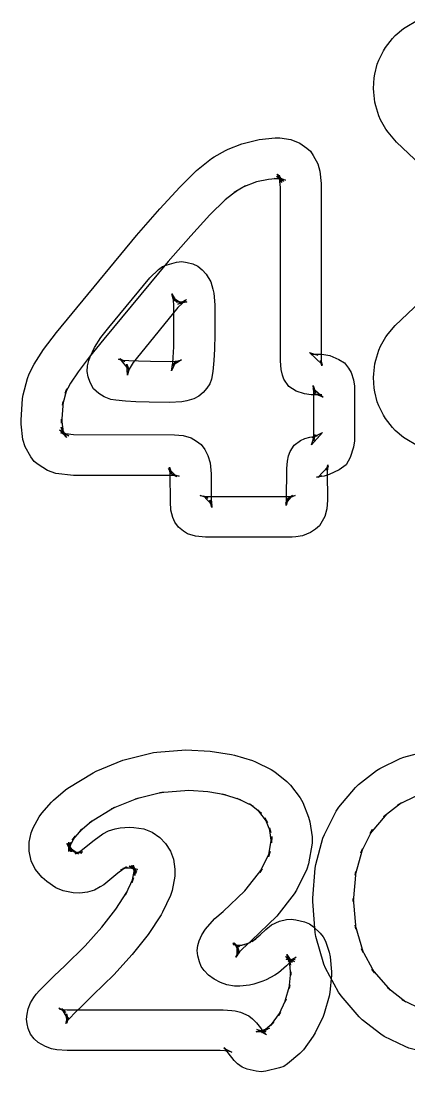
# Model space of a CAD drawing. Extents: x 96.4 to 183.2, y 20.7 to 100.5.
# Drawn here: x 96.4 to 125.6, y 20.7 to 100 of the extents above; entities that cross this region are included whole.
import ezdxf

# ---------------------------------------------------------------- set-up
doc = ezdxf.new("R2010")
doc.units = 0

msp = doc.modelspace()

# ---------------------------------------------------------------- linework, layer by layer
at = {"layer": 'TEXTO'}
for p, q in [((125.4522, 99.5645), (126.1505, 99.9688)), ((124.5825, 98.8663), (125.2195, 99.4053)), ((125.2195, 99.4053), (125.4522, 99.5645)), ((123.8597, 97.9843), (124.3742, 98.6458)), ((124.3742, 98.6458), (124.5825, 98.8663)), ((124.5825, 77.0123), (147.6492, 98.9643)), ((123.3452, 97.0288), (123.7005, 97.727)), ((123.7005, 97.727), (123.8597, 97.9843)), ((123.039, 95.963), (123.2227, 96.7103)), ((123.2227, 96.7103), (123.3452, 97.0288)), ((123.0022, 95.6813), (123.039, 95.963)), ((122.9532, 94.885), (123.0022, 95.6813)), ((122.9655, 94.6155), (122.9532, 94.885)), ((123.0512, 93.8438), (122.9655, 94.6155)), ((123.1125, 93.5743), (123.0512, 93.8438)), ((123.3452, 92.827), (123.1125, 93.5743)), ((123.48, 92.5208), (123.3452, 92.827)), ((123.872, 91.8225), (123.48, 92.5208)), ((114.317, 91.0263), (115.5297, 91.1488)), ((115.5297, 91.1488), (115.885, 91.1488)), ((115.885, 91.1488), (116.718, 91.0263)), ((124.0435, 91.5775), (123.872, 91.8225)), ((124.6927, 90.8303), (124.0435, 91.5775)), ((111.9895, 90.3035), (113.0185, 90.7078)), ((113.0185, 90.7078), (114.317, 91.0263)), ((116.718, 91.0263), (117.3917, 90.769)), ((117.3917, 90.769), (117.9307, 90.3893)), ((117.9307, 90.3893), (118.2002, 90.1443)), ((147.7595, 68.9028), (124.6927, 90.8303)), ((109.6007, 88.6865), (110.7277, 89.593)), ((110.7277, 89.593), (110.9237, 89.7155)), ((110.9237, 89.7155), (111.7812, 90.2055)), ((111.7812, 90.2055), (111.9895, 90.3035)), ((118.2002, 90.1443), (118.4085, 89.838)), ((118.4085, 89.838), (118.7392, 89.201)), ((118.7392, 89.201), (118.9107, 88.6498)), ((108.3267, 87.437), (109.6007, 88.6865)), ((115.0152, 88.025), (114.121, 87.829)), ((115.8115, 88.0863), (115.0152, 88.025)), ((116.3015, 87.976), (115.4562, 88.0863)), ((115.4562, 88.0863), (115.8115, 88.0863)), ((116.1667, 87.8658), (115.6277, 88.2333)), ((115.6277, 88.2333), (116.3015, 87.976)), ((116.0075, 87.7923), (115.6767, 88.417)), ((115.6767, 88.417), (116.1667, 87.8658)), ((115.836, 88.3435), (116.0075, 87.7923)), ((115.934, 87.4125), (115.836, 88.3435)), ((115.836, 88.3435), (115.836, 88.3435)), ((118.9107, 88.6498), (118.9965, 87.7188)), ((106.8322, 85.7955), (108.3267, 87.437)), ((113.3002, 87.535), (112.4427, 87.045)), ((114.121, 87.829), (113.092, 87.437)), ((113.092, 87.437), (113.3002, 87.535)), ((115.9217, 74.3295), (115.934, 87.4125)), ((118.9965, 87.7188), (119.0087, 74.3295)), ((118.9965, 87.7188), (118.9965, 87.7188)), ((111.7567, 86.4938), (110.6052, 85.3545)), ((112.6387, 87.1675), (111.7567, 86.4938)), ((112.4427, 87.045), (112.6387, 87.1675)), ((105.0805, 83.7865), (106.8322, 85.7955)), ((110.6052, 85.3545), (109.1597, 83.7743)), ((100.2172, 77.9188), (105.0805, 83.7865)), ((109.1597, 83.7743), (107.457, 81.8265)), ((107.457, 81.8265), (102.606, 75.971)), ((107.3835, 81.5815), (108.0817, 81.7775)), ((108.0817, 81.7775), (108.486, 81.8265)), ((108.486, 81.8265), (108.8902, 81.7653)), ((108.8902, 81.7653), (109.319, 81.655)), ((109.319, 81.655), (109.6987, 81.4835)), ((106.085, 80.6138), (106.7342, 81.2263)), ((106.7342, 81.2263), (107.0405, 81.4468)), ((107.0405, 81.4468), (107.3835, 81.5815)), ((109.6987, 81.4835), (110.0295, 81.214)), ((110.0295, 81.214), (110.3357, 80.8833)), ((110.3357, 80.8833), (110.6787, 80.2953)), ((102.9735, 76.853), (106.085, 80.6138)), ((110.6787, 80.2953), (110.838, 79.7563)), ((107.898, 78.8498), (107.7265, 79.3888)), ((107.7265, 79.3888), (108.0817, 78.7885)), ((110.838, 79.7563), (110.8992, 79.45)), ((110.8992, 79.45), (110.985, 78.5558)), ((108.0817, 78.7885), (107.7755, 79.1193)), ((107.7755, 79.1193), (108.486, 78.6783)), ((107.898, 78.5558), (107.8367, 79.156)), ((107.8367, 79.156), (107.898, 78.8498)), ((107.898, 77.6248), (107.898, 78.5558)), ((108.486, 78.6783), (108.0695, 78.8008)), ((108.0695, 78.8008), (108.878, 78.8008)), ((108.1797, 78.6048), (108.829, 78.9723)), ((108.829, 78.9723), (108.1797, 78.3598)), ((108.878, 78.8008), (108.1797, 78.6048)), ((110.985, 78.5558), (110.985, 77.6248)), ((99.0412, 76.4855), (100.2172, 77.9188)), ((108.1797, 78.3598), (105.3622, 74.893)), ((107.898, 76.3998), (107.898, 77.6248)), ((107.898, 77.6248), (107.898, 77.6248)), ((110.985, 77.6248), (110.9727, 76.3263)), ((124.0435, 76.3875), (124.5825, 77.0123)), ((98.0612, 75.187), (99.0412, 76.4855)), ((101.9077, 75.3463), (102.3855, 76.0935)), ((102.3855, 76.0935), (102.9735, 76.853)), ((107.8735, 75.3953), (107.898, 76.3998)), ((110.9727, 76.3263), (110.9482, 75.2238)), ((110.9727, 76.3263), (110.9727, 76.3263)), ((123.48, 75.4443), (123.872, 76.1425)), ((123.872, 76.1425), (124.0435, 76.3875)), ((102.606, 75.971), (101.4912, 74.6113)), ((101.577, 74.648), (101.9077, 75.3463)), ((107.8367, 74.5868), (107.8735, 75.3953)), ((123.3452, 75.138), (123.48, 75.4443)), ((97.363, 74.0968), (98.0612, 75.187)), ((101.4912, 74.6113), (100.6582, 73.521)), ((101.479, 74.3663), (101.577, 74.648)), ((104.4802, 73.6803), (103.8065, 74.5133)), ((103.8065, 74.5133), (104.1985, 74.2805)), ((105.3622, 74.893), (104.8232, 74.207)), ((107.8122, 74.158), (107.8367, 74.5868)), ((110.9482, 75.2238), (110.8992, 74.3663)), ((119.07, 74.0723), (118.1267, 74.9788)), ((118.1267, 74.9788), (118.7392, 74.7583)), ((118.7392, 74.7583), (118.237, 74.844)), ((118.237, 74.844), (119.0577, 74.844)), ((119.0577, 74.844), (119.6457, 74.7338)), ((119.6457, 74.7338), (120.3195, 74.452)), ((123.1125, 74.403), (123.3452, 75.138)), ((96.971, 73.3495), (97.363, 74.0968)), ((101.3442, 73.5455), (101.381, 73.962)), ((101.381, 73.962), (101.479, 74.3663)), ((104.1985, 74.2805), (103.7085, 74.4765)), ((103.7085, 74.4765), (104.076, 74.403)), ((104.076, 74.403), (104.4925, 74.3785)), ((104.3822, 73.2638), (104.3455, 74.0968)), ((104.3455, 74.0968), (104.4802, 73.6803)), ((104.4925, 74.3785), (105.2152, 74.3295)), ((104.8232, 74.207), (104.517, 73.7048)), ((105.2152, 74.3295), (106.1217, 74.305)), ((106.1217, 74.305), (107.6162, 74.2928)), ((107.6162, 74.2928), (108.3267, 74.3295)), ((108.0327, 74.2805), (107.702, 73.5945)), ((107.702, 73.5945), (107.8122, 74.158)), ((108.4615, 74.4275), (107.751, 73.962)), ((107.751, 73.962), (108.0327, 74.2805)), ((107.947, 74.256), (108.4615, 74.4275)), ((108.3267, 74.3295), (107.947, 74.256)), ((110.8992, 74.3663), (110.8257, 73.5333)), ((115.983, 73.6803), (115.9217, 74.3295)), ((119.0455, 73.962), (118.9475, 74.3785)), ((118.9475, 74.3785), (119.07, 74.0723)), ((119.0087, 74.3295), (119.0455, 73.962)), ((120.3195, 74.452), (120.7482, 74.1825)), ((120.7482, 74.1825), (121.0667, 73.7905)), ((121.0667, 73.7905), (121.2505, 73.4598)), ((122.9655, 73.3495), (123.0512, 74.1213)), ((123.0512, 74.1213), (123.1125, 74.403)), ((96.5177, 71.7815), (96.8485, 73.0188)), ((96.8485, 73.0188), (96.971, 73.3495)), ((100.6582, 73.521), (100.0947, 72.6513)), ((101.4177, 73.129), (101.3442, 73.5455)), ((101.5647, 72.7003), (101.4177, 73.129)), ((104.517, 73.7048), (104.3822, 73.374)), ((104.3822, 73.374), (104.4802, 73.6558)), ((104.4802, 73.6558), (104.3822, 73.2638)), ((110.7155, 72.9698), (110.593, 72.6023)), ((110.8257, 73.5333), (110.7155, 72.9698)), ((116.081, 73.2638), (115.983, 73.6803)), ((116.1912, 72.9698), (116.081, 73.2638)), ((116.5587, 72.4063), (116.1912, 72.9698)), ((121.2505, 73.4598), (121.4342, 72.9208)), ((121.4342, 72.9208), (121.5077, 72.4308)), ((122.9532, 73.08), (122.9655, 73.3495)), ((123.0022, 72.2838), (122.9532, 73.08)), ((99.8252, 72.2348), (99.4945, 70.9975)), ((100.0947, 72.6513), (99.6905, 71.904)), ((99.6905, 71.904), (99.8252, 72.2348)), ((101.822, 72.2225), (101.5647, 72.7003)), ((102.2385, 71.8673), (101.822, 72.2225)), ((110.3725, 72.2838), (110.0907, 71.953)), ((110.593, 72.6023), (110.3725, 72.2838)), ((117.1222, 72.0633), (116.5587, 72.4063)), ((118.4575, 71.9898), (118.3962, 72.4798)), ((118.3962, 72.4798), (118.58, 71.9408)), ((118.58, 71.9408), (118.3962, 72.2593)), ((118.3962, 72.2593), (119.1435, 71.61)), ((118.4452, 68.3148), (118.4452, 72.2103)), ((118.4452, 72.2103), (118.4575, 71.9898)), ((121.5077, 72.4308), (121.52, 72.2103)), ((121.52, 72.2103), (121.52, 68.3148)), ((123.039, 72.002), (123.0022, 72.2838)), ((96.3585, 69.8705), (96.4687, 71.4998)), ((96.4687, 71.4998), (96.5177, 71.7815)), ((102.6427, 71.6345), (102.2385, 71.8673)), ((103.1327, 71.4385), (102.6427, 71.6345)), ((103.5125, 71.3773), (103.1327, 71.4385)), ((104.2475, 71.3038), (103.5125, 71.3773)), ((109.3925, 71.4875), (108.878, 71.3283)), ((109.7722, 71.6713), (109.3925, 71.4875)), ((110.0907, 71.953), (109.7722, 71.6713)), ((117.7347, 71.855), (117.1222, 72.0633)), ((118.237, 71.7693), (117.7347, 71.855)), ((119.0577, 71.7693), (118.237, 71.7693)), ((119.1435, 71.61), (118.4575, 71.8795)), ((118.4575, 71.8795), (119.0577, 71.7693)), ((123.2227, 71.2548), (123.039, 72.002)), ((99.5435, 71.2793), (99.421, 69.65)), ((99.4945, 70.9975), (99.5435, 71.2793)), ((105.0315, 71.2548), (104.2475, 71.3038)), ((106.036, 71.2303), (105.0315, 71.2548)), ((107.5672, 71.2058), (106.036, 71.2303)), ((108.4982, 71.2548), (107.5672, 71.2058)), ((108.878, 71.3283), (108.4982, 71.2548)), ((123.3452, 70.9363), (123.2227, 71.2548)), ((123.7005, 70.238), (123.3452, 70.9363)), ((96.3585, 69.5765), (96.3585, 69.8705)), ((99.421, 69.65), (99.421, 69.944)), ((99.421, 69.944), (99.5557, 68.7803)), ((123.8597, 69.9808), (123.7005, 70.238)), ((124.3742, 69.3193), (123.8597, 69.9808)), ((96.5055, 68.4128), (96.3585, 69.5765)), ((99.8007, 68.5598), (99.2495, 69.1355)), ((99.2495, 69.1355), (99.9722, 68.6945)), ((99.5557, 68.7803), (99.3842, 69.3315)), ((99.3842, 69.3315), (99.8007, 68.5598)), ((124.5825, 69.0988), (124.3742, 69.3193)), ((125.2195, 68.5598), (124.5825, 69.0988)), ((96.677, 67.8615), (96.5055, 68.4128)), ((99.9722, 68.6945), (99.3597, 68.915)), ((99.3597, 68.915), (100.3152, 68.7803)), ((100.3152, 68.7803), (107.947, 68.768)), ((107.947, 68.768), (108.5962, 68.7068)), ((108.5962, 68.7068), (109.1842, 68.523)), ((109.1842, 68.523), (109.6007, 68.278)), ((109.6007, 68.278), (109.956, 68.0208)), ((116.9752, 67.984), (117.453, 68.3393)), ((117.453, 68.3393), (117.7592, 68.474)), ((117.7592, 68.474), (118.1512, 68.5965)), ((118.1512, 68.5965), (118.7025, 68.6945)), ((119.0945, 68.9273), (118.2615, 67.9963)), ((118.2615, 67.9963), (118.5187, 68.7925)), ((118.3227, 68.572), (119.0945, 68.9273)), ((118.7025, 68.6945), (118.3227, 68.572)), ((118.5187, 68.7925), (118.4452, 68.3148)), ((121.52, 68.3148), (121.4465, 67.837)), ((125.4522, 68.4005), (125.2195, 68.5598)), ((126.1505, 67.9963), (125.4522, 68.4005)), ((97.0935, 67.0898), (96.677, 67.8615)), ((109.956, 68.0208), (110.2132, 67.6533)), ((110.2132, 67.6533), (110.446, 67.2123)), ((116.5465, 67.1878), (116.6567, 67.494)), ((116.6567, 67.494), (116.9752, 67.984)), ((121.4465, 67.837), (121.1892, 67.053)), ((97.3385, 66.759), (97.0935, 67.0898)), ((97.6447, 66.514), (97.3385, 66.759)), ((110.446, 67.2123), (110.6175, 66.6488)), ((110.6175, 66.6488), (110.7032, 65.8158)), ((116.3995, 66.2323), (116.4485, 66.7713)), ((116.4485, 66.7713), (116.5465, 67.1878)), ((121.1892, 67.053), (120.883, 66.4895)), ((98.3675, 66.073), (97.6447, 66.514)), ((98.98, 65.8525), (98.3675, 66.073)), ((100.3152, 65.7055), (98.98, 65.8525)), ((107.7265, 65.779), (107.4937, 66.22)), ((107.4937, 66.22), (108.1062, 65.5953)), ((107.6162, 65.8158), (107.555, 66.3303)), ((107.555, 66.3303), (107.7265, 65.779)), ((107.6285, 63.721), (107.6162, 65.8158)), ((108.1062, 65.5953), (107.6897, 65.828)), ((107.6897, 65.828), (108.2777, 65.6443)), ((110.7032, 65.8158), (110.691, 63.9415)), ((116.3872, 63.8313), (116.3995, 66.2323)), ((118.7392, 65.534), (119.5355, 66.3793)), ((119.413, 66.0853), (119.511, 66.5018)), ((119.5355, 66.3793), (119.413, 66.0853)), ((119.511, 66.5018), (119.462, 65.9628)), ((119.462, 65.9628), (119.4742, 63.8313)), ((120.3685, 66.122), (119.5967, 65.7668)), ((120.883, 66.4895), (120.3685, 66.122)), ((107.6162, 65.7055), (100.3152, 65.7055)), ((108.2777, 65.6443), (107.6162, 65.7055)), ((118.6535, 65.5585), (119.0455, 65.681)), ((119.217, 65.6565), (118.6535, 65.5585)), ((119.0455, 65.681), (118.7392, 65.534)), ((119.5967, 65.7668), (119.217, 65.6565)), ((116.8282, 64.1988), (116.326, 63.6108)), ((116.4485, 63.9415), (116.8282, 64.1988)), ((107.6652, 63.0718), (107.6285, 63.721)), ((110.4582, 63.9783), (109.8825, 64.1743)), ((109.8825, 64.1743), (110.2745, 64.113)), ((110.7645, 63.4883), (110.1275, 64.162)), ((110.1275, 64.162), (110.4582, 63.9783)), ((110.2745, 64.113), (116.816, 64.113)), ((110.74, 63.2923), (110.6052, 63.8313)), ((110.6052, 63.8313), (110.7645, 63.4883)), ((110.691, 63.9415), (110.74, 63.2923)), ((116.326, 63.6108), (116.5097, 63.9905)), ((116.5097, 63.9905), (116.3505, 63.427)), ((116.3505, 63.427), (116.3872, 63.8313)), ((117.0487, 64.1865), (116.4485, 63.9415)), ((116.5342, 64.0885), (117.0487, 64.1865)), ((116.816, 64.113), (116.5342, 64.0885)), ((119.4742, 63.8313), (119.4252, 63.1698)), ((107.8122, 62.5328), (107.6652, 63.0718)), ((119.4252, 63.1698), (119.266, 62.6063)), ((107.9715, 62.1775), (107.8122, 62.5328)), ((108.241, 61.7855), (107.9715, 62.1775)), ((118.8617, 61.908), (118.5677, 61.6508)), ((119.0822, 62.2388), (118.8617, 61.908)), ((119.266, 62.6063), (119.0822, 62.2388)), ((108.6085, 61.4915), (108.241, 61.7855)), ((108.927, 61.3078), (108.6085, 61.4915)), ((109.515, 61.1118), (108.927, 61.3078)), ((110.2745, 61.0383), (109.515, 61.1118)), ((116.816, 61.0383), (110.2745, 61.0383)), ((117.0855, 61.0628), (116.816, 61.0383)), ((117.6, 61.1485), (117.0855, 61.0628)), ((118.2002, 61.3935), (117.6, 61.1485)), ((118.5677, 61.6508), (118.2002, 61.3935)), ((104.2475, 44.2803), (106.3422, 44.7948)), ((106.3422, 44.7948), (106.5995, 44.8315)), ((106.5995, 44.8315), (108.7922, 45.003)), ((108.7922, 45.003), (110.6175, 44.905)), ((110.6175, 44.905), (112.2467, 44.66)), ((112.2467, 44.66), (112.4672, 44.611)), ((112.4672, 44.611), (113.8147, 44.1945)), ((124.95, 44.3538), (125.244, 44.464)), ((125.244, 44.464), (126.9222, 44.905)), ((102.018, 43.3983), (104.027, 44.219)), ((104.027, 44.219), (104.2475, 44.2803)), ((113.8147, 44.1945), (114.0352, 44.0965)), ((114.0352, 44.0965), (115.2235, 43.5208)), ((123.1737, 43.4473), (123.431, 43.6065)), ((123.431, 43.6065), (124.95, 44.3538)), ((99.8987, 42.112), (101.7975, 43.2758)), ((101.7975, 43.2758), (102.018, 43.3983)), ((115.2235, 43.5208), (115.5052, 43.337)), ((115.5052, 43.337), (116.4117, 42.6143)), ((121.814, 42.3938), (123.1737, 43.4473)), ((99.715, 41.9773), (99.8987, 42.112)), ((116.4117, 42.6143), (116.6935, 42.3448)), ((116.6935, 42.3448), (117.4162, 41.377)), ((120.3195, 40.6788), (121.5812, 42.1733)), ((121.5812, 42.1733), (121.814, 42.3938)), ((98.8085, 41.2055), (99.715, 41.9773)), ((105.1907, 41.3648), (103.1817, 40.544)), ((107.0772, 41.8058), (104.9702, 41.2913)), ((104.9702, 41.2913), (105.1907, 41.3648)), ((109.0127, 41.9283), (106.82, 41.769)), ((106.82, 41.769), (107.0772, 41.8058)), ((110.446, 41.8303), (109.0127, 41.9283)), ((111.769, 41.622), (110.446, 41.8303)), ((112.9082, 41.2423), (111.5485, 41.671)), ((111.5485, 41.671), (111.769, 41.622)), ((113.876, 40.7523), (112.6755, 41.3403)), ((112.6755, 41.3403), (112.9082, 41.2423)), ((117.4162, 41.377), (117.6122, 41.034)), ((126.3097, 41.5975), (124.7907, 40.8503)), ((97.9265, 40.2378), (98.6492, 41.0585)), ((98.6492, 41.0585), (98.8085, 41.2055)), ((103.4145, 40.6665), (101.5157, 39.4905)), ((103.1817, 40.544), (103.4145, 40.6665)), ((114.5007, 40.201), (113.5942, 40.9238)), ((113.5942, 40.9238), (113.876, 40.7523)), ((114.954, 39.5273), (114.2312, 40.4828)), ((114.2312, 40.4828), (114.5007, 40.201)), ((117.6122, 41.034), (118.0532, 39.9315)), ((120.1235, 40.3848), (120.3195, 40.6788)), ((125.0602, 41.0095), (123.7005, 39.956)), ((124.7907, 40.8503), (125.0602, 41.0095)), ((97.2772, 39.1353), (97.7305, 39.956)), ((97.7305, 39.956), (97.9265, 40.2378)), ((115.199, 38.78), (114.758, 39.8825)), ((114.758, 39.8825), (114.954, 39.5273)), ((118.0532, 39.9315), (118.1512, 39.5763)), ((119.2415, 38.633), (120.1235, 40.3848)), ((123.9455, 40.1888), (122.6837, 38.6943)), ((123.7005, 39.956), (123.9455, 40.1888)), ((97.1302, 38.7555), (97.2772, 39.1353)), ((100.9522, 39.0128), (100.2295, 38.192)), ((101.7117, 39.6253), (100.793, 38.8535)), ((100.793, 38.8535), (100.9522, 39.0128)), ((101.5157, 39.4905), (101.7117, 39.6253)), ((102.5202, 38.6698), (102.949, 38.8903)), ((102.949, 38.8903), (103.4635, 39.0495)), ((103.4635, 39.0495), (103.831, 39.123)), ((103.831, 39.123), (104.5292, 39.172)), ((104.5292, 39.172), (104.8722, 39.1475)), ((104.8722, 39.1475), (105.6195, 39.0373)), ((105.6195, 39.0373), (106.2442, 38.7923)), ((115.2602, 37.996), (115.101, 39.1353)), ((115.101, 39.1353), (115.199, 38.78)), ((118.1512, 39.5763), (118.3105, 38.437)), ((122.8797, 38.9883), (121.9855, 37.2365)), ((122.6837, 38.6943), (122.8797, 38.9883)), ((96.971, 38.045), (97.1302, 38.7555)), ((96.971, 37.359), (96.971, 38.045)), ((100.1315, 38.045), (99.9722, 37.3468)), ((99.9722, 37.3468), (99.9722, 38.045)), ((99.9722, 38.045), (100.1437, 37.3223)), ((100.4377, 38.486), (99.9845, 37.6653)), ((99.9845, 37.6653), (100.1315, 38.045)), ((100.2295, 38.192), (100.4377, 38.486)), ((100.646, 37.212), (101.871, 38.2043)), ((101.871, 38.2043), (102.5202, 38.6698)), ((106.2442, 38.7923), (106.8322, 38.388)), ((106.8322, 38.388), (107.261, 37.947)), ((115.0152, 36.9303), (115.2725, 38.4615)), ((115.2725, 38.4615), (115.2602, 37.996)), ((118.3105, 38.437), (118.3105, 37.9593)), ((118.5922, 36.3545), (119.1312, 38.339)), ((119.1312, 38.339), (119.2415, 38.633)), ((97.1302, 36.6363), (96.971, 37.359)), ((100.1437, 37.3223), (99.8252, 37.947)), ((99.8252, 37.947), (100.3397, 37.3223)), ((100.3397, 37.3223), (100.009, 37.6285)), ((100.009, 37.6285), (100.7072, 37.163)), ((100.7072, 37.163), (100.1682, 37.3835)), ((100.1682, 37.3835), (100.94, 37.2243)), ((100.4255, 37.2488), (100.989, 37.31)), ((100.4622, 37.1508), (100.9032, 37.3835)), ((100.989, 37.31), (100.4622, 37.1508)), ((100.9032, 37.3835), (100.646, 37.212)), ((107.261, 37.947), (107.6285, 37.359)), ((107.6285, 37.359), (107.8612, 36.771)), ((114.3782, 35.7543), (115.15, 37.3468)), ((115.15, 37.3468), (115.0152, 36.9303)), ((118.3105, 37.9593), (118.0532, 36.4158)), ((122.108, 37.5305), (121.569, 35.546)), ((121.9855, 37.2365), (122.108, 37.5305)), ((97.4365, 35.9993), (97.1302, 36.6363)), ((100.94, 37.2243), (100.4255, 37.2488)), ((107.8612, 36.771), (107.9715, 35.9993)), ((97.951, 35.3745), (97.4365, 35.9993)), ((103.6595, 35.7053), (102.5937, 34.8233)), ((104.3087, 36.1708), (103.6595, 35.7053)), ((103.88, 35.9503), (104.3087, 36.1708)), ((104.3945, 36.1218), (103.88, 35.9503)), ((104.0392, 36.0483), (104.3945, 36.1218)), ((104.7375, 36.0973), (104.0392, 36.0483)), ((105.1417, 35.987), (104.3945, 36.1095)), ((104.3945, 36.1095), (104.7375, 36.0973)), ((105.0927, 35.84), (104.517, 36.2443)), ((104.517, 36.2443), (105.1417, 35.987)), ((105.0437, 35.7053), (104.664, 36.2933)), ((104.664, 36.2933), (105.0927, 35.84)), ((104.7252, 34.9825), (104.9457, 36.0605)), ((104.9335, 35.5338), (104.811, 36.3055)), ((104.811, 36.3055), (105.0437, 35.7053)), ((104.9457, 36.0605), (104.9335, 35.5338)), ((107.9715, 35.9993), (107.9592, 35.4725)), ((113.2512, 34.3823), (114.5497, 36.036)), ((114.5497, 36.036), (114.3782, 35.7543)), ((117.9185, 35.9993), (117.1467, 34.419)), ((118.0532, 36.4158), (117.9185, 35.9993)), ((118.3595, 33.8188), (118.5432, 36.0728)), ((118.5432, 36.0728), (118.5922, 36.3545)), ((121.618, 35.8278), (121.422, 33.5615)), ((121.569, 35.546), (121.618, 35.8278)), ((98.294, 35.0683), (97.951, 35.3745)), ((98.9922, 34.6028), (98.294, 35.0683)), ((104.2475, 34.0638), (104.8477, 35.35)), ((104.8477, 35.35), (104.7252, 34.9825)), ((107.9592, 35.4725), (107.751, 34.3945)), ((99.5312, 34.37), (98.9922, 34.6028)), ((100.303, 34.2108), (99.5312, 34.37)), ((100.8052, 34.1863), (100.303, 34.2108)), ((101.3687, 34.2598), (100.8052, 34.1863)), ((101.8955, 34.419), (101.3687, 34.2598)), ((102.3365, 34.664), (101.8955, 34.419)), ((102.5937, 34.8233), (102.3365, 34.664)), ((103.5125, 32.9858), (104.3455, 34.2598)), ((104.3455, 34.2598), (104.2475, 34.0638)), ((107.751, 34.3945), (107.6407, 34.027)), ((111.5975, 32.8143), (113.2512, 34.3823)), ((116.9752, 34.1373), (115.6645, 32.4713)), ((117.1467, 34.419), (116.9752, 34.1373)), ((107.6407, 34.027), (107.0282, 32.753)), ((118.3595, 33.5615), (118.3595, 33.8188)), ((118.5432, 31.234), (118.3595, 33.5615)), ((121.422, 33.5615), (121.422, 33.8065)), ((121.422, 33.8065), (121.618, 31.479)), ((102.459, 31.6383), (103.5125, 32.9858)), ((106.918, 32.557), (105.938, 31.0748)), ((107.0282, 32.753), (106.918, 32.557)), ((110.985, 32.2753), (111.5975, 32.8143)), ((110.4215, 31.6628), (110.985, 32.2753)), ((115.6645, 32.4713), (113.729, 30.597)), ((114.8192, 31.4668), (115.248, 31.8098)), ((115.248, 31.8098), (115.8605, 32.0915)), ((115.8605, 32.0915), (116.3872, 32.2018)), ((116.3872, 32.2018), (116.7425, 32.2385)), ((116.7425, 32.2385), (117.0977, 32.1895)), ((117.0977, 32.1895), (117.747, 32.0303)), ((117.747, 32.0303), (118.1145, 31.8833)), ((118.1145, 31.8833), (118.433, 31.6505)), ((121.618, 31.479), (121.5567, 31.7853)), ((121.5567, 31.7853), (122.1692, 29.715)), ((101.1972, 30.2295), (102.459, 31.6383)), ((105.938, 31.0748), (104.7497, 29.5803)), ((109.7967, 30.6093), (110.005, 31.0625)), ((110.005, 31.0625), (110.2867, 31.4913)), ((110.2867, 31.4913), (110.4215, 31.6628)), ((113.7902, 30.548), (114.3905, 31.0625)), ((114.3905, 31.0625), (114.8192, 31.4668)), ((118.433, 31.6505), (118.923, 31.185)), ((118.6045, 30.9278), (118.5432, 31.234)), ((119.2047, 28.8453), (118.6045, 30.9278)), ((118.923, 31.185), (119.1557, 30.9033)), ((99.666, 28.7228), (101.1972, 30.2295)), ((109.6497, 29.862), (109.6987, 30.254)), ((109.6987, 30.254), (109.7967, 30.6093)), ((112.7612, 30.1193), (112.3447, 30.4378)), ((112.3447, 30.4378), (112.8347, 30.1805)), ((112.8347, 30.1805), (112.3692, 30.3275)), ((112.3692, 30.3275), (112.945, 30.2418)), ((112.798, 29.813), (112.4305, 30.4623)), ((112.4305, 30.4623), (112.7612, 30.1193)), ((112.553, 30.254), (113.2757, 30.3153)), ((112.945, 30.2418), (112.553, 30.254)), ((112.6755, 29.47), (112.6755, 30.254)), ((112.6755, 30.254), (112.798, 29.813)), ((112.945, 30.254), (113.6432, 30.4868)), ((113.2757, 30.3153), (112.945, 30.254)), ((113.729, 30.597), (113.0307, 29.9723)), ((113.3982, 30.3765), (114.0597, 30.7318)), ((113.6432, 30.4868), (113.3982, 30.3765)), ((114.0597, 30.7318), (113.7902, 30.548)), ((119.1557, 30.9033), (119.315, 30.5725)), ((119.315, 30.5725), (119.5967, 29.7518)), ((104.7497, 29.5803), (103.3532, 28.0368)), ((109.6987, 29.47), (109.6497, 29.862)), ((109.8212, 29.029), (109.6987, 29.47)), ((112.5652, 29.3598), (112.7735, 29.813)), ((112.847, 29.7763), (112.5652, 29.3598)), ((112.7735, 29.813), (112.6755, 29.47)), ((113.0307, 29.9723), (112.7, 29.5925)), ((112.7, 29.5925), (112.847, 29.7763)), ((116.8037, 28.9555), (116.3137, 29.421)), ((116.3137, 29.421), (116.9997, 29.0413)), ((116.6812, 28.7595), (116.4117, 29.568)), ((116.4117, 29.568), (116.8037, 28.9555)), ((116.5097, 29.078), (117.1222, 29.3598)), ((117.1222, 29.3598), (116.9385, 29.2373)), ((119.5967, 29.7518), (119.6825, 29.3843)), ((119.6825, 29.3843), (119.7682, 28.2573)), ((122.1692, 29.715), (122.0467, 30.009)), ((122.0467, 30.009), (123.0267, 28.1838)), ((98.8697, 27.9633), (99.666, 28.7228)), ((109.956, 28.6738), (109.8212, 29.029)), ((110.1765, 28.3675), (109.956, 28.6738)), ((116.3872, 28.7105), (115.7747, 28.196)), ((116.9997, 29.0413), (116.3505, 29.2128)), ((116.3505, 29.2128), (117.0487, 29.2005)), ((116.9385, 29.2373), (116.3872, 28.7105)), ((117.0487, 29.2005), (116.5097, 29.078)), ((116.7057, 28.0123), (116.6077, 29.127)), ((116.6077, 29.127), (116.6812, 28.7595)), ((119.3272, 28.5513), (119.2047, 28.8453)), ((120.3072, 26.726), (119.3272, 28.5513)), ((98.245, 27.3508), (98.8697, 27.9633)), ((103.3532, 28.0368), (101.8097, 26.5178)), ((110.5072, 28.0123), (110.1765, 28.3675)), ((110.9237, 27.706), (110.5072, 28.0123)), ((115.5052, 28.0123), (114.856, 27.6693)), ((115.7747, 28.196), (115.5052, 28.0123)), ((116.5832, 26.9955), (116.7057, 28.2695)), ((116.7057, 28.2695), (116.7057, 28.0123)), ((119.7682, 28), (119.658, 26.7138)), ((119.7682, 28.2573), (119.7682, 28)), ((123.0267, 28.1838), (122.8307, 28.4655)), ((122.8307, 28.4655), (124.2027, 26.8853)), ((97.755, 26.8608), (98.245, 27.3508)), ((111.4137, 27.4488), (110.9237, 27.706)), ((111.8792, 27.2895), (111.4137, 27.4488)), ((112.4672, 27.1915), (111.8792, 27.2895)), ((112.8592, 27.1793), (112.4672, 27.1915)), ((113.582, 27.2528), (112.8592, 27.1793)), ((113.9127, 27.3263), (113.582, 27.2528)), ((114.611, 27.559), (113.9127, 27.3263)), ((114.856, 27.6693), (114.611, 27.559)), ((116.2647, 25.9665), (116.6322, 27.2773)), ((116.6322, 27.2773), (116.5832, 26.9955)), ((124.2027, 26.8853), (123.9945, 27.0813)), ((123.9945, 27.0813), (125.391, 25.991)), ((97.069, 25.9298), (97.314, 26.3218)), ((97.314, 26.3218), (97.4977, 26.579)), ((97.4977, 26.579), (97.755, 26.8608)), ((101.8097, 26.5178), (101.0135, 25.746)), ((115.7747, 24.962), (116.3505, 26.1993)), ((116.3505, 26.1993), (116.2647, 25.9665)), ((119.5967, 26.432), (119.2292, 25.1213)), ((119.658, 26.7138), (119.5967, 26.432)), ((120.5032, 26.4443), (120.3072, 26.726)), ((121.8752, 24.864), (120.5032, 26.4443)), ((96.8117, 25.06), (96.8975, 25.4765)), ((96.8975, 25.4765), (97.069, 25.9298)), ((99.7517, 25.207), (99.2127, 25.5255)), ((99.2127, 25.5255), (99.6782, 25.3663)), ((99.6782, 25.3663), (99.274, 25.452)), ((99.274, 25.452), (99.8497, 25.403)), ((99.8987, 24.7293), (99.4455, 25.4888)), ((99.4455, 25.4888), (99.7517, 25.207)), ((99.8497, 25.403), (111.5975, 25.403)), ((101.0135, 25.746), (100.4255, 25.1825)), ((111.5975, 25.403), (112.2712, 25.354)), ((125.391, 25.991), (125.1215, 26.1503)), ((125.1215, 26.1503), (126.6895, 25.3908)), ((96.775, 24.7048), (96.8117, 25.06)), ((96.8117, 24.3495), (96.775, 24.7048)), ((99.7272, 24.3618), (99.911, 24.815)), ((99.96, 24.766), (99.7272, 24.3618)), ((100.0335, 24.7783), (99.7762, 24.5088)), ((99.7762, 24.5088), (99.96, 24.766)), ((99.813, 24.3985), (99.8007, 25.0968)), ((99.8007, 25.0968), (99.8987, 24.7293)), ((99.911, 24.815), (99.813, 24.3985)), ((100.4255, 25.1825), (100.0335, 24.7783)), ((112.2712, 25.354), (112.504, 25.3173)), ((112.2712, 25.354), (112.2712, 25.354)), ((112.504, 25.3173), (112.9205, 25.2315)), ((112.9205, 25.2315), (113.533, 24.9498)), ((113.533, 24.9498), (113.827, 24.717)), ((113.827, 24.717), (114.121, 24.423)), ((115.1745, 24.1903), (115.9217, 25.2193)), ((115.9217, 25.2193), (115.7747, 24.962)), ((119.1435, 24.8885), (118.5555, 23.6513)), ((119.2292, 25.1213), (119.1435, 24.8885)), ((122.0957, 24.6558), (121.8752, 24.864)), ((123.4922, 23.5655), (122.0957, 24.6558)), ((96.9097, 23.982), (96.8117, 24.3495)), ((97.0812, 23.5655), (96.9097, 23.982)), ((114.0842, 23.7493), (115.1132, 24.0065)), ((114.121, 24.423), (114.415, 24.0433)), ((114.8682, 23.5043), (114.1455, 23.9085)), ((114.1455, 23.9085), (114.8192, 23.7493)), ((114.415, 24.0433), (114.611, 23.7615)), ((114.5007, 23.7003), (115.4317, 24.472)), ((115.1132, 24.0065), (114.5007, 23.7003)), ((115.4317, 24.472), (115.1745, 24.1903)), ((97.363, 23.2225), (97.0812, 23.5655)), ((97.657, 22.9408), (97.363, 23.2225)), ((114.8192, 23.7493), (114.0842, 23.7493)), ((114.611, 23.7615), (114.8682, 23.5043)), ((118.4085, 23.4063), (117.6612, 22.3773)), ((118.5555, 23.6513), (118.4085, 23.4063)), ((123.7617, 23.394), (123.4922, 23.5655)), ((125.3297, 22.6223), (123.7617, 23.394)), ((98.196, 22.6223), (97.657, 22.9408)), ((98.6615, 22.463), (98.196, 22.6223)), ((99.0657, 22.3773), (98.6615, 22.463)), ((99.8497, 22.3283), (99.0657, 22.3773)), ((111.3892, 22.3283), (99.8497, 22.3283)), ((112.063, 22.2793), (111.3892, 22.3283)), ((111.3892, 22.3283), (111.3892, 22.3283)), ((111.9527, 22.267), (111.6465, 22.4998)), ((111.6465, 22.4998), (112.259, 22.218)), ((111.9772, 22.1445), (111.671, 22.561)), ((111.671, 22.561), (111.9527, 22.267)), ((112.259, 22.218), (111.8302, 22.316)), ((111.8302, 22.316), (112.063, 22.2793)), ((117.6612, 22.3773), (117.3917, 22.0955)), ((125.6115, 22.512), (125.3297, 22.6223)), ((127.2897, 22.071), (125.6115, 22.512)), ((112.4305, 21.581), (111.9772, 22.1445)), ((112.6877, 21.3238), (112.4305, 21.581)), ((117.3917, 22.0955), (116.4607, 21.3238)), ((113.0307, 21.0788), (112.6877, 21.3238)), ((113.4227, 20.9195), (113.0307, 21.0788)), ((114.0965, 20.7603), (113.4227, 20.9195)), ((114.464, 20.7113), (114.0965, 20.7603)), ((114.8315, 20.7603), (114.464, 20.7113)), ((115.8605, 21.0175), (114.8315, 20.7603)), ((116.179, 21.1278), (115.8605, 21.0175)), ((116.4607, 21.3238), (116.179, 21.1278))]:
    msp.add_line(p, q, dxfattribs=at)

doc.saveas('drawing.dxf')
